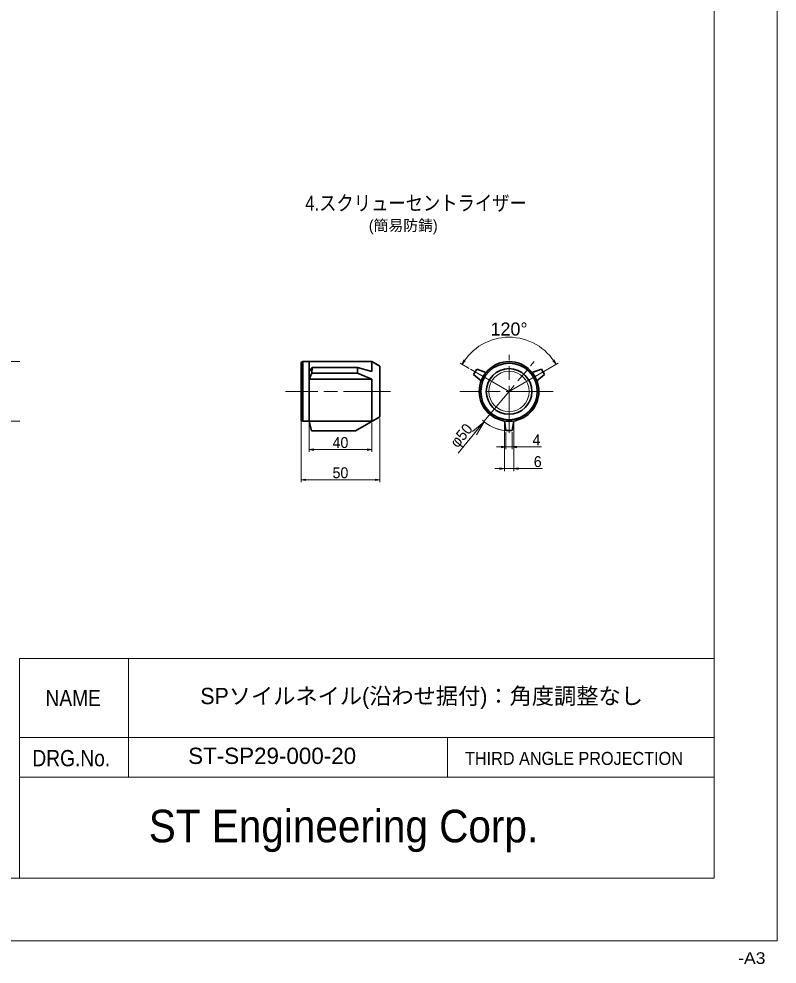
# Model space of a CAD drawing. Units: millimetres at full size, sheet at 1:2.5. Extents: x 1811 to 3491, y 1000 to 2202.
# Drawn here: x 3009 to 3491, y 1000 to 1601 of the extents above; entities that cross this region are included whole.
import ezdxf
from ezdxf.enums import TextEntityAlignment as Align

# ---------------------------------------------------------------- set-up
doc = ezdxf.new("R2010")
doc.units = ezdxf.units.MM
doc.header["$LTSCALE"] = 2.5
doc.linetypes.add('CHAIN', pattern=[18.5, 12, -1.5, 3.5, -1.5])
for name, color, linetype, lineweight in [('1 外形線', 7, 'Continuous', 35), ('2 細い実線', 3, 'Continuous', 20), ('4 中心線', 1, 'CHAIN', 15), ('6 寸法線', 4, 'Continuous', 13), ('7 枠・タイトル', 7, 'Continuous', 13), ('DEFPOINTS_2', 7, 'Continuous', 13)]:
    doc.layers.add(name, color=color, linetype=linetype, lineweight=lineweight)
doc.layers.add('9文字', color=7, linetype='Continuous')
doc.styles.add('ＭＳ Ｐゴシック', font='')
doc.styles.get('ＭＳ Ｐゴシック').set_extended_font_data('MS PGothic')

# ---------------------------------------------------------------- blocks, each defined once
blk = doc.blocks.new('open_arrow')
at = {"color": 0, "linetype": 'Continuous', "lineweight": -2}
blk.add_lwpolyline([(7.5, 1.25), (0, 0), (7.5, -1.25)], dxfattribs=at)

msp = doc.modelspace()

# ---------------------------------------------------------------- linework, layer by layer
at = {"layer": '1 外形線'}
for p, q in [((3188.216, 1381.962), (3188.216, 1345.962)), ((3233.216, 1382.962), (3189.216, 1382.962)), ((3189.216, 1382.962), (3189.216, 1344.962)), ((3193.216, 1382.962), (3193.216, 1344.962)), ((3195.216, 1379.162), (3193.216, 1376.659)), ((3194.983, 1375.63), (3195.216, 1379.162)), ((3195.216, 1379.162), (3224.027, 1379.162)), ((3224.027, 1375.63), (3224.027, 1379.162)), ((3224.027, 1379.162), (3233.216, 1376.68)), ((3233.216, 1382.962), (3233.216, 1376.68)), ((3233.216, 1382.962), (3238.216, 1380.075)), ((3238.216, 1380.075), (3238.216, 1347.849)), ((3299.944, 1378.154), (3297.944, 1374.69)), ((3305.777, 1375.941), (3299.944, 1378.154)), ((3335.273, 1375.941), (3341.106, 1378.154)), ((3341.106, 1378.154), (3343.106, 1374.69)), ((3194.983, 1375.63), (3193.216, 1371.875)), ((3233.216, 1371.875), (3193.216, 1371.875)), ((3224.027, 1375.63), (3194.983, 1375.63)), ((3233.216, 1371.875), (3224.027, 1375.63)), ((3233.216, 1371.875), (3233.216, 1344.962)), ((3302.777, 1370.745), (3297.944, 1374.69)), ((3338.273, 1370.745), (3343.106, 1374.69)), ((3222.735, 1338.911), (3238.216, 1347.849)), ((3233.216, 1344.962), (3189.216, 1344.962)), ((3193.216, 1344.962), (3194.716, 1338.911)), ((3317.525, 1345.2), (3318.525, 1339.042)), ((3323.525, 1345.2), (3322.525, 1339.042)), ((3194.716, 1338.911), (3222.735, 1338.911)), ((3322.525, 1339.042), (3318.525, 1339.042))]:
    msp.add_line(p, q, dxfattribs=at)
for radius in [19, 18, 14.5]:
    msp.add_circle((3320.525, 1363.962), radius, dxfattribs=at)
for centre, start, end in [((3189.216, 1381.962), 90, 180), ((3189.216, 1345.962), 180, 270)]:
    msp.add_arc(centre, 1, start, end, dxfattribs=at)
at = {"layer": '2 細い実線'}
msp.add_circle((3320.525, 1363.962), 12.85, dxfattribs=at)
at = {"layer": '4 中心線'}
for p, q in [((3320.525, 1337.619), (3320.525, 1387.238)), ((3295.944, 1378.154), (3320.525, 1363.962)), ((3304.489, 1344.782), (3336.407, 1382.958)), ((3345.106, 1378.154), (3320.525, 1363.962)), ((3245.158, 1363.962), (3178.284, 1363.962)), ((3348.672, 1363.962), (3289.257, 1363.962))]:
    msp.add_line(p, q, dxfattribs=at)
at = {"layer": '6 寸法線'}
for p, q in [((2954.893, 1382.962), (3009.233, 1382.962)), ((3295.078, 1378.654), (3289.34, 1381.967)), ((3351.827, 1382.034), (3345.106, 1378.154)), ((3320.435, 1363.962), (3320.615, 1363.962)), ((3320.525, 1363.872), (3320.525, 1364.052)), ((2954.893, 1344.962), (3009.233, 1344.962)), ((3188.216, 1344.962), (3188.216, 1306.228)), ((3193.216, 1343.962), (3193.216, 1325.45)), ((3233.216, 1343.962), (3233.216, 1325.45)), ((3238.216, 1346.849), (3238.216, 1306.228)), ((3288.042, 1324.725), (3302.67, 1342.394)), ((3304.583, 1344.705), (3297.3, 1338.551)), ((3304.583, 1344.705), (3298.843, 1337.772)), ((3304.583, 1344.705), (3299.897, 1336.401)), ((3317.525, 1344.2), (3317.525, 1313.341)), ((3323.525, 1344.2), (3323.525, 1313.341)), ((3318.525, 1338.042), (3318.525, 1327.161)), ((3322.525, 1338.042), (3322.525, 1327.161)), ((3193.216, 1326.95), (3233.216, 1326.95)), ((3341.19, 1328.661), (3312.525, 1328.661)), ((3341.752, 1314.841), (3311.525, 1314.841)), ((3188.216, 1307.728), (3238.216, 1307.728))]:
    msp.add_line(p, q, dxfattribs=at)
for radius, start, end in [(34.509, 30, 150), (25, 227.23738, 263.97904), (25, 230.10217, 274.58857)]:
    msp.add_arc((3320.525, 1363.962), radius, start, end, dxfattribs=at)
at = {"layer": '7 枠・タイトル'}
for p, q in [((3451.147, 2162.337), (3451.147, 1054.337)), ((3008.83, 1194.033), (3451.147, 1194.033)), ((3008.83, 1194.033), (3008.83, 1054.337)), ((3078.2, 1194.033), (3078.2, 1118.58)), ((3008.83, 1143.731), (3451.147, 1143.731)), ((3281.278, 1143.731), (3281.278, 1118.58)), ((3008.83, 1118.58), (3451.147, 1118.58)), ((1851.147, 1054.337), (3451.147, 1054.337))]:
    msp.add_line(p, q, dxfattribs=at)
at = {"layer": 'DEFPOINTS_2'}
for p in [(3491.147, 2202.337), (1811.147, 1014.337)]:
    msp.add_line(p, (3491.147, 1014.337), dxfattribs=at)

# ---------------------------------------------------------------- block references
at = {"layer": '6 寸法線', "xscale": 0.4, "yscale": 0.4}
for p, rotation in [((3290.639, 1381.217), 57.5), ((3350.411, 1381.217), 122.5), ((3318.525, 1328.661), 180), ((3233.216, 1326.95), 180), ((3317.525, 1314.841), 180), ((3238.216, 1307.728), 180)]:
    msp.add_blockref('open_arrow', p, dxfattribs=dict(at, rotation=rotation))
for p in [(3322.525, 1328.661), (3193.216, 1326.95), (3323.525, 1314.841), (3188.216, 1307.728)]:
    msp.add_blockref('open_arrow', p, dxfattribs=at)

# ---------------------------------------------------------------- texts
at = {"layer": '6 寸法線', "style": 'ＭＳ Ｐゴシック', "width": 1.05}
msp.add_text('120°', height=8.314, dxfattribs=at).set_placement((3320.525, 1403.671), align=Align.MIDDLE_CENTER)
at = {"layer": '6 寸法線', "style": 'ＭＳ Ｐゴシック'}
msp.add_text('φ50', height=6.928, rotation=50.38, dxfattribs=at).set_placement((3290.121, 1335.946), align=Align.MIDDLE_CENTER)
for s, p in [('40', (3213.216, 1331.45)), ('4', (3337.982, 1333.161)), ('6', (3338.764, 1319.341)), ('50', (3213.216, 1312.228))]:
    msp.add_text(s, height=6.928, dxfattribs=at).set_placement(p, align=Align.MIDDLE_CENTER)
at = {"layer": '7 枠・タイトル', "style": 'ＭＳ Ｐゴシック'}
for s, height, width, p in [('NAME', 10.37, 0.9, (3025.452, 1160.639)), ('ST-SP29-000-20', 10.37, 1.05, (3116.282, 1123.844)), ('DRG.No.', 10.37, 0.9, (3017.113, 1122.372)), ('THIRD ANGLE PROJECTION', 8.297, 0.95, (3292.529, 1123.86)), ('ST Engineering Corp.', 20.74, 0.95, (3091.223, 1070.868))]:
    msp.add_text(s, height=height, dxfattribs=dict(at, width=width)).set_placement(p, align=Align.BOTTOM_LEFT)
msp.add_text('SPソイルネイル(沿わせ据付)：角度調整なし', height=10.37, dxfattribs=at).set_placement((3124.018, 1161.913), align=Align.BOTTOM_LEFT)
at = {"layer": '9文字', "style": 'ＭＳ Ｐゴシック', "width": 0.85}
msp.add_text('4.スクリューセントライザー', height=9.501, dxfattribs=at).set_placement((3331.81, 1483.833), align=Align.MIDDLE_RIGHT)
at = {"layer": '9文字', "style": 'ＭＳ Ｐゴシック'}
msp.add_text('(簡易防錆)', height=6.928, dxfattribs=at).set_placement((3231.269, 1464.03), align=Align.BOTTOM_LEFT)
at = {"layer": 'DEFPOINTS_2', "style": 'ＭＳ Ｐゴシック', "width": 1.15}
msp.add_text('-A3', height=7.423, dxfattribs=at).set_placement((3466.34, 997.512), align=Align.BOTTOM_LEFT)

doc.saveas('drawing.dxf')
